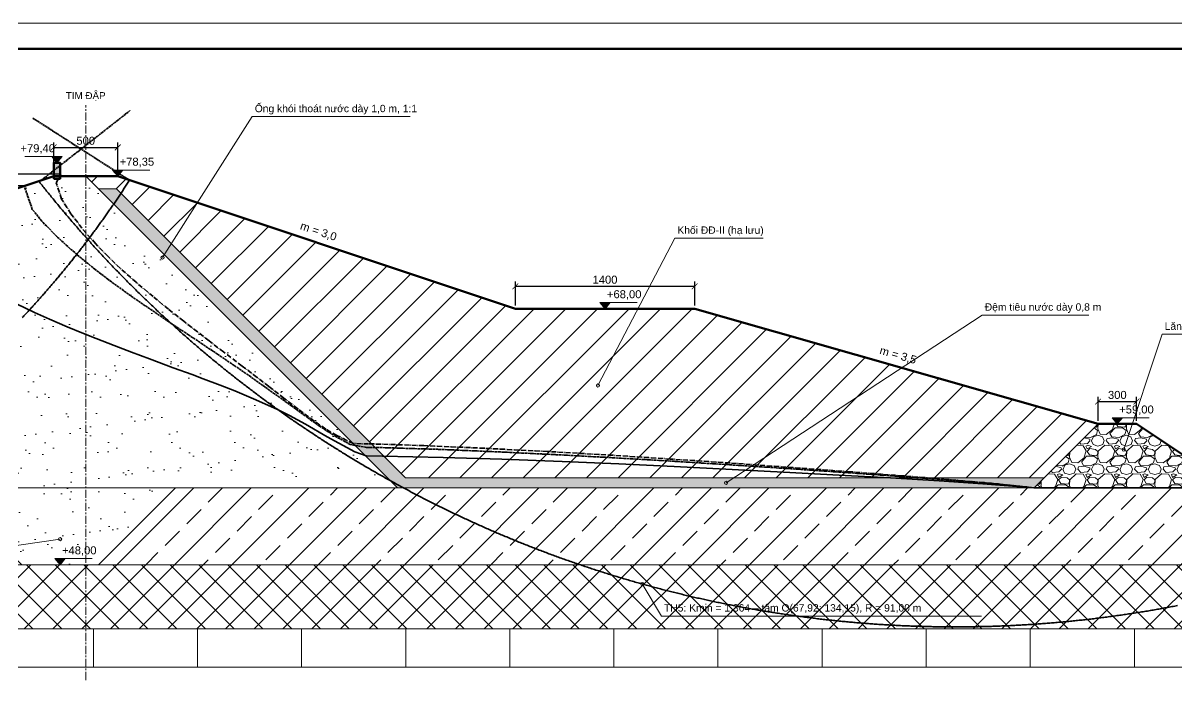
# Model space of a CAD drawing. Header units: millimetres. Extents: x 0 to 1189, y 0 to 841.
# Drawn here: x 480.6 to 931, y 577.9 to 841 of the extents above; entities that cross this region are included whole.
import ezdxf
from ezdxf.enums import TextEntityAlignment as Align

# ---------------------------------------------------------------- set-up
doc = ezdxf.new("R2010")
doc.units = ezdxf.units.MM
for name, pattern in [('CENTER', [5.08, 3.175, -0.635, 0.635, -0.635]), ('DASHDOT', [3.556, 2.54, -0.508, 0, -0.508]), ('DASHED', [1.524, 1.27, -0.254])]:
    doc.linetypes.add(name, pattern=pattern)
for name, color, linetype, lineweight in [('CHU', 7, 'CONTINUOUS', 25), ('CUNG_TRUOT', 6, 'CONTINUOUS', 35), ('HATCH', 8, 'CONTINUOUS', 13), ('KHUNG', 7, 'CONTINUOUS', 50), ('KICH_THUOC', 3, 'CONTINUOUS', 18), ('NET_CHINH', 7, 'CONTINUOUS', 50), ('NET_MANH', 8, 'CONTINUOUS', 18), ('NUOC', 5, 'CONTINUOUS', 25), ('THAM', 1, 'CONTINUOUS', 35), ('TRUC', 1, 'CENTER', 18)]:
    doc.layers.add(name, color=color, linetype=linetype, lineweight=lineweight)
doc.styles.add('VN', font='arial.ttf')
doc.dimstyles.new('KT', dxfattribs={"dimtxt": 2.5, "dimasz": 1.8, "dimexe": 1.5, "dimexo": 1, "dimgap": 0.8, "dimtad": 1, "dimdec": 0, "dimtxsty": 'VN', "dimblk": 'ARCHTICK', "dimcen": 2.5, "dimclrd": 3, "dimclre": 3, "dimclrt": 7, "dimazin": 3, "dimtfac": 1, "dimtmove": 0, "dimatfit": 3})

# ---------------------------------------------------------------- blocks, each defined once
blk = doc.blocks.new('_ARCHTICK')
at = {"color": 0, "linetype": 'BYBLOCK', "const_width": 0.15}
blk.add_lwpolyline([(-0.5, -0.5), (0.5, 0.5)], dxfattribs=at)

msp = doc.modelspace()

# ---------------------------------------------------------------- hatches: boundary and pattern name
at = {"layer": 'HATCH'}
h = msp.add_hatch(color=8, dxfattribs=at)
h.dxf.hatch_style = 1
h.paths.add_polyline_path([(492.5, 780.215), (495, 780.215), (495, 786.465), (492.5, 786.465)])
h = msp.add_hatch(dxfattribs=at)
h.set_pattern_fill('AR-SAND', scale=0.3125)
h.paths.add_polyline_path([(72.25, 659.465), (352.25, 739.465), (367.25, 739.465), (492.5, 781.215), (505, 781.215), (510, 776.215), (626.75, 659.465)])
h = msp.add_hatch(dxfattribs=at)
h.set_pattern_fill('ANSI31', scale=2.75)
h.paths.add_polyline_path([(505, 781.215), (517.5, 781.215), (672.75, 729.465), (742.75, 729.465), (900.25, 684.465), (879.25, 663.465), (629.821, 663.465), (517.071, 776.215), (510, 776.215)])
h = msp.add_hatch(dxfattribs=at)
h.set_pattern_fill('DOTS', scale=0.75)
h.paths.add_polyline_path([(510, 776.215), (517.071, 776.215), (629.821, 663.465), (879.25, 663.465), (875.25, 659.465), (626.75, 659.465)])
h = msp.add_hatch(dxfattribs=at)
h.set_pattern_fill('GRAVEL', scale=0.4375)
h.paths.add_polyline_path([(900.25, 684.465), (915.25, 684.465), (952.75, 659.465), (875.25, 659.465), (879.25, 663.465)])
h = msp.add_hatch(dxfattribs=at)
h.set_pattern_fill('AR-SAND', scale=0.3125)
h.paths.add_polyline_path([(450, 659.465), (480, 629.465), (510, 629.465), (540, 659.465)])
h = msp.add_hatch(dxfattribs=at)
h.set_pattern_fill('ANSI33', scale=2.5)
h.paths.add_polyline_path([(510, 629.465), (540, 659.465), (1005, 659.465), (1005, 629.465)])
h = msp.add_hatch(dxfattribs=at)
h.set_pattern_fill('ANSI37', scale=2.5)
h.paths.add_polyline_path([(30, 604.465), (30, 629.465), (1005, 629.465), (1005, 604.465)])
h = msp.add_hatch(dxfattribs=at)
h.set_pattern_fill('AR-B816', scale=0.1)
h.paths.add_polyline_path([(30, 589.465), (30, 604.465), (1005, 604.465), (1005, 589.465)])
at = {"layer": 'NET_MANH'}
h = msp.add_hatch(color=7, dxfattribs=at)
h.dxf.hatch_style = 1
h.paths.add_polyline_path([(493.75, 786.465), (491.75, 788.865), (495.75, 788.865)])
h = msp.add_hatch(color=7, dxfattribs=at)
h.dxf.hatch_style = 1
h.paths.add_polyline_path([(517.5, 781.215), (515.5, 783.615), (519.5, 783.615)])
h = msp.add_hatch(color=7, dxfattribs=at)
h.dxf.hatch_style = 1
h.paths.add_polyline_path([(707.75, 729.465), (705.75, 731.865), (709.75, 731.865)])
h = msp.add_hatch(color=7, dxfattribs=at)
h.dxf.hatch_style = 1
h.paths.add_polyline_path([(907.75, 684.465), (905.75, 686.865), (909.75, 686.865)])
h = msp.add_hatch(color=7, dxfattribs=at)
h.dxf.hatch_style = 1
h.paths.add_polyline_path([(495, 629.465), (493, 631.865), (497, 631.865)])

# ---------------------------------------------------------------- linework, layer by layer
at = {"layer": 'CUNG_TRUOT', "linetype": 'DASHED', "ltscale": 0.5}
for p, q in [((486.909, 778.999), (522.285, 806.812)), ((522.11, 779.65), (484.243, 803.961))]:
    msp.add_line(p, q, dxfattribs=at)
at = {"layer": 'CUNG_TRUOT'}
for points in [[(480.256, 725.999), (480.576, 726.34), (480.895, 726.68), (481.213, 727.021), (481.531, 727.363), (481.849, 727.705), (482.166, 728.047), (482.483, 728.39), (482.799, 728.733), (483.115, 729.077), (483.431, 729.421), (483.746, 729.765), (484.061, 730.11), (484.375, 730.455), (484.689, 730.8), (485.002, 731.146), (485.315, 731.492), (485.627, 731.839), (485.939, 732.186), (486.251, 732.534), (486.562, 732.882), (486.873, 733.23), (487.183, 733.578), (487.493, 733.927), (487.802, 734.277), (488.111, 734.627), (488.42, 734.977), (488.728, 735.328), (489.035, 735.679), (489.343, 736.03), (489.649, 736.382), (489.956, 736.734), (490.262, 737.086), (490.567, 737.439), (490.872, 737.792), (491.177, 738.146), (491.481, 738.5), (491.784, 738.855), (492.088, 739.209), (492.39, 739.565), (492.693, 739.92), (492.994, 740.276), (493.296, 740.632), (493.597, 740.989), (493.897, 741.346), (494.197, 741.704), (494.497, 742.062), (494.796, 742.42), (495.095, 742.778), (495.393, 743.137), (495.691, 743.497), (495.988, 743.856), (496.285, 744.217), (496.582, 744.577), (496.878, 744.938), (497.173, 745.299), (497.468, 745.661), (497.763, 746.023), (498.057, 746.385), (498.351, 746.748), (498.644, 747.111), (498.937, 747.474), (499.229, 747.838), (499.521, 748.202), (499.813, 748.567), (500.104, 748.932), (500.394, 749.297), (500.684, 749.662), (500.974, 750.028), (501.263, 750.395), (501.552, 750.762), (501.84, 751.129), (502.128, 751.496), (502.415, 751.864), (502.702, 752.232), (502.988, 752.601), (503.274, 752.97), (503.56, 753.339), (503.845, 753.708), (504.129, 754.078), (504.413, 754.449), (504.697, 754.819), (504.98, 755.19), (505.263, 755.562), (505.545, 755.934), (505.827, 756.306), (506.108, 756.678), (506.389, 757.051), (506.669, 757.424), (506.949, 757.798), (507.228, 758.171), (507.507, 758.546), (507.786, 758.92), (508.064, 759.295), (508.341, 759.67), (508.618, 760.046), (508.895, 760.422), (509.171, 760.798), (509.446, 761.175), (509.721, 761.552), (509.996, 761.929), (510.27, 762.307), (510.544, 762.685), (510.817, 763.063), (511.09, 763.442), (511.362, 763.821), (511.634, 764.201), (511.905, 764.58), (512.176, 764.96), (512.447, 765.341), (512.717, 765.722), (512.986, 766.103), (513.255, 766.484), (513.523, 766.866), (513.791, 767.248), (514.059, 767.631), (514.326, 768.013), (514.592, 768.396), (514.858, 768.78), (515.124, 769.164), (515.389, 769.548), (515.654, 769.932), (515.918, 770.317), (516.181, 770.702), (516.445, 771.088), (516.707, 771.474), (516.969, 771.86), (517.231, 772.246), (517.492, 772.633), (517.753, 773.02), (518.013, 773.407), (518.273, 773.795), (518.532, 774.183), (518.791, 774.572), (519.049, 774.96), (519.307, 775.35), (519.564, 775.739), (519.821, 776.129), (520.078, 776.519), (520.333, 776.909), (520.589, 777.3), (520.844, 777.691), (521.098, 778.082), (521.352, 778.474), (521.605, 778.866), (521.858, 779.258), (522.11, 779.65)], [(486.909, 778.999), (487.263, 778.55), (487.618, 778.101), (487.973, 777.652), (488.328, 777.204), (488.684, 776.756), (489.041, 776.309), (489.398, 775.862), (489.756, 775.416), (490.114, 774.97), (490.473, 774.525), (490.832, 774.08), (491.192, 773.635), (491.553, 773.191), (491.914, 772.748), (492.276, 772.305), (492.638, 771.862), (493.001, 771.42), (493.364, 770.978), (493.728, 770.536), (494.092, 770.096), (494.457, 769.655), (494.823, 769.215), (495.189, 768.776), (495.556, 768.337), (495.923, 767.898), (496.291, 767.46), (496.659, 767.022), (497.028, 766.585), (497.397, 766.148), (497.767, 765.712), (498.138, 765.276), (498.509, 764.841), (498.88, 764.406), (499.253, 763.972), (499.625, 763.538), (499.999, 763.104), (500.372, 762.671), (500.747, 762.239), (501.122, 761.807), (501.497, 761.375), (501.873, 760.944), (502.249, 760.514), (502.627, 760.083), (503.004, 759.654), (503.382, 759.225), (503.761, 758.796), (504.14, 758.368), (504.52, 757.94), (504.9, 757.513), (505.281, 757.086), (505.662, 756.659), (506.044, 756.234), (506.427, 755.808), (506.81, 755.383), (507.193, 754.959), (507.577, 754.535), (507.962, 754.111), (508.347, 753.688), (508.732, 753.266), (509.118, 752.844), (509.505, 752.422), (509.892, 752.001), (510.28, 751.581), (510.668, 751.161), (511.057, 750.741), (511.446, 750.322), (511.836, 749.904), (512.227, 749.486), (512.618, 749.068), (513.009, 748.651), (513.401, 748.234), (513.793, 747.818), (514.186, 747.402), (514.58, 746.987), (514.974, 746.573), (515.369, 746.159), (515.764, 745.745), (516.159, 745.332), (516.555, 744.919), (516.952, 744.507), (517.349, 744.095), (517.747, 743.684), (518.145, 743.273), (518.544, 742.863), (518.943, 742.454), (519.343, 742.045), (519.743, 741.636), (520.144, 741.228), (520.545, 740.82), (520.947, 740.413), (521.349, 740.006), (521.752, 739.6), (522.155, 739.195), (522.559, 738.789), (522.963, 738.385), (523.368, 737.981), (523.774, 737.577), (524.179, 737.174), (524.586, 736.772), (524.993, 736.369), (525.4, 735.968), (525.808, 735.567), (526.216, 735.166), (526.625, 734.766), (527.035, 734.367), (527.444, 733.968), (527.855, 733.569), (528.266, 733.172), (528.677, 732.774), (529.089, 732.377), (529.501, 731.981), (529.914, 731.585), (530.328, 731.19), (530.742, 730.795), (531.156, 730.4), (531.571, 730.007), (531.986, 729.613), (532.402, 729.221), (532.818, 728.828), (533.235, 728.437), (533.653, 728.046), (534.071, 727.655), (534.489, 727.265), (534.908, 726.875), (535.327, 726.486), (535.747, 726.098), (536.167, 725.71), (536.588, 725.322), (537.009, 724.935), (537.431, 724.549), (537.853, 724.163), (538.276, 723.777), (538.699, 723.393), (539.123, 723.008), (539.547, 722.625), (539.971, 722.241), (540.397, 721.859), (540.822, 721.476), (541.248, 721.095), (541.675, 720.714), (542.102, 720.333), (542.529, 719.953), (542.957, 719.574), (543.386, 719.195), (543.815, 718.816), (544.244, 718.438), (544.674, 718.061), (545.105, 717.684), (545.535, 717.308), (545.967, 716.932), (546.399, 716.557), (546.831, 716.183), (547.264, 715.809), (547.697, 715.435), (548.13, 715.062), (548.565, 714.69), (548.999, 714.318), (549.434, 713.946), (549.87, 713.576), (550.306, 713.205), (550.742, 712.836), (551.179, 712.466), (551.617, 712.098), (552.055, 711.73), (552.493, 711.362), (552.932, 710.995), (553.371, 710.629), (553.811, 710.263), (554.251, 709.898), (554.691, 709.533), (555.133, 709.169), (555.574, 708.805), (556.016, 708.442), (556.459, 708.08), (556.902, 707.718), (557.345, 707.356), (557.789, 706.995), (558.233, 706.635), (558.678, 706.275), (559.123, 705.916), (559.569, 705.558), (560.015, 705.2), (560.461, 704.842), (560.908, 704.485), (561.356, 704.129), (561.803, 703.773), (562.252, 703.418), (562.701, 703.063), (563.15, 702.709), (563.599, 702.355), (564.05, 702.002), (564.5, 701.65), (564.951, 701.298), (565.403, 700.947), (565.854, 700.596), (566.307, 700.246), (566.76, 699.897), (567.213, 699.548), (567.666, 699.199), (568.12, 698.851), (568.575, 698.504), (569.03, 698.157), (569.485, 697.811), (569.941, 697.465), (570.397, 697.12), (570.854, 696.776), (571.311, 696.432), (571.769, 696.089), (572.227, 695.746), (572.685, 695.404), (573.144, 695.063), (573.603, 694.722), (574.063, 694.381), (574.523, 694.041), (574.984, 693.702), (575.445, 693.363), (575.906, 693.025), (576.368, 692.688), (576.83, 692.351), (577.293, 692.015), (577.756, 691.679), (578.219, 691.344), (578.683, 691.009), (579.148, 690.675), (579.612, 690.342), (580.078, 690.009), (580.543, 689.677), (581.009, 689.345), (581.476, 689.014), (581.943, 688.683), (582.41, 688.353), (582.878, 688.024), (583.346, 687.695), (583.814, 687.367), (584.283, 687.04), (584.752, 686.713), (585.222, 686.386), (585.692, 686.06), (586.163, 685.735), (586.634, 685.411), (587.105, 685.087), (587.577, 684.763), (588.049, 684.44), (588.522, 684.118), (588.995, 683.797), (589.468, 683.476), (589.942, 683.155), (590.416, 682.835), (590.891, 682.516), (591.366, 682.197), (591.842, 681.879), (592.317, 681.562), (592.794, 681.245), (593.27, 680.929), (593.747, 680.613), (594.225, 680.298), (594.702, 679.984), (595.181, 679.67), (595.659, 679.356), (596.138, 679.044), (596.618, 678.732), (597.097, 678.42), (597.578, 678.109), (598.058, 677.799), (598.539, 677.49), (599.021, 677.18), (599.502, 676.872), (599.984, 676.564), (600.467, 676.257), (600.95, 675.95), (601.433, 675.644), (601.917, 675.339), (602.401, 675.034), (602.885, 674.73), (603.37, 674.426), (603.855, 674.123), (604.341, 673.821), (604.827, 673.519), (605.313, 673.218), (605.8, 672.918), (606.287, 672.618), (606.774, 672.319), (607.262, 672.02), (607.75, 671.722), (608.239, 671.424), (608.728, 671.128), (609.217, 670.831), (609.707, 670.536), (610.197, 670.241), (610.687, 669.946), (611.178, 669.653), (611.669, 669.359), (612.161, 669.067), (612.653, 668.775), (613.145, 668.484), (613.638, 668.193), (614.131, 667.903), (614.624, 667.614), (615.118, 667.325), (615.612, 667.037), (616.107, 666.749), (616.601, 666.462), (617.097, 666.176), (617.592, 665.89), (618.088, 665.605), (618.584, 665.321), (619.081, 665.037), (619.578, 664.754), (620.075, 664.471), (620.573, 664.189), (621.071, 663.908), (621.569, 663.627), (622.068, 663.347), (622.567, 663.067), (623.067, 662.789), (623.566, 662.51), (624.067, 662.233), (624.567, 661.956), (625.068, 661.68), (625.569, 661.404), (626.071, 661.129), (626.573, 660.855), (627.075, 660.581), (627.577, 660.308), (628.08, 660.035), (628.584, 659.763), (629.087, 659.492), (629.591, 659.221), (630.095, 658.951), (630.6, 658.682), (631.105, 658.413), (631.61, 658.145), (632.116, 657.878), (632.622, 657.611), (633.128, 657.345), (633.635, 657.079), (634.142, 656.814), (634.649, 656.55), (635.157, 656.286), (635.665, 656.023), (636.173, 655.761), (636.682, 655.499), (637.191, 655.238), (637.7, 654.978), (638.21, 654.718), (638.719, 654.459), (639.23, 654.2), (639.74, 653.943), (640.251, 653.685), (640.762, 653.429), (641.274, 653.173), (641.786, 652.918), (642.298, 652.663), (642.811, 652.409), (643.323, 652.156), (643.837, 651.903), (644.35, 651.651), (644.864, 651.399), (645.378, 651.149), (645.892, 650.898), (646.407, 650.649), (646.922, 650.4), (647.438, 650.152), (647.953, 649.904), (648.469, 649.658), (648.985, 649.411), (649.502, 649.166), (650.019, 648.921), (650.536, 648.676), (651.054, 648.433), (651.572, 648.19), (652.09, 647.947), (652.608, 647.706), (653.127, 647.465), (653.646, 647.224), (654.165, 646.985), (654.685, 646.746), (655.205, 646.507), (655.725, 646.269), (656.246, 646.032), (656.767, 645.796), (657.288, 645.56), (657.809, 645.325), (658.331, 645.09), (658.853, 644.856), (659.375, 644.623), (659.898, 644.391), (660.421, 644.159), (660.944, 643.928), (661.467, 643.697), (661.991, 643.467), (662.515, 643.238), (663.04, 643.009), (663.564, 642.781), (664.089, 642.554), (664.614, 642.328), (665.14, 642.102), (665.666, 641.876), (666.192, 641.652), (666.718, 641.428), (667.245, 641.205), (667.772, 640.982), (668.299, 640.76), (668.826, 640.539), (669.354, 640.318), (669.882, 640.098), (670.41, 639.879), (670.939, 639.66), (671.468, 639.442), (671.997, 639.225), (672.526, 639.008), (673.056, 638.792), (673.586, 638.577), (674.116, 638.362), (674.646, 638.148), (675.177, 637.935), (675.708, 637.722), (676.239, 637.51), (676.771, 637.299), (677.303, 637.088), (677.835, 636.878), (678.367, 636.669), (678.9, 636.46), (679.433, 636.252), (679.966, 636.045), (680.499, 635.838), (681.033, 635.632), (681.567, 635.427), (682.101, 635.222), (682.635, 635.018), (683.17, 634.815), (683.705, 634.613), (684.24, 634.411), (684.775, 634.209), (685.311, 634.009), (685.847, 633.809), (686.383, 633.61), (686.92, 633.411), (687.456, 633.213), (687.993, 633.016), (688.531, 632.819), (689.068, 632.624), (689.606, 632.428), (690.144, 632.234), (690.682, 632.04), (691.22, 631.847), (691.759, 631.654), (692.298, 631.463), (692.837, 631.271), (693.376, 631.081), (693.916, 630.891), (694.456, 630.702), (694.996, 630.514), (695.536, 630.326), (696.077, 630.139), (696.617, 629.952), (697.158, 629.767), (697.7, 629.582), (698.241, 629.397), (698.783, 629.214), (699.325, 629.031), (699.867, 628.848), (700.409, 628.667), (700.952, 628.486), (701.495, 628.306), (702.038, 628.126), (702.581, 627.947), (703.125, 627.769), (703.669, 627.592), (704.213, 627.415), (704.757, 627.239), (705.301, 627.063), (705.846, 626.888), (706.391, 626.714), (706.936, 626.541), (707.481, 626.368), (708.027, 626.196), (708.572, 626.025), (709.118, 625.854), (709.665, 625.684), (710.211, 625.515), (710.758, 625.346), (711.304, 625.178), (711.851, 625.011), (712.399, 624.844), (712.946, 624.679), (713.494, 624.513), (714.042, 624.349), (714.59, 624.185), (715.138, 624.022), (715.686, 623.86), (716.235, 623.698), (716.784, 623.537), (717.333, 623.377), (717.882, 623.217), (718.432, 623.058), (718.981, 622.9), (719.531, 622.742), (720.081, 622.585), (720.632, 622.429), (721.182, 622.274), (721.733, 622.119), (722.284, 621.965), (722.835, 621.811), (723.386, 621.658), (723.937, 621.506), (724.489, 621.355), (725.041, 621.204), (725.593, 621.054), (726.145, 620.905), (726.697, 620.757), (727.25, 620.609), (727.803, 620.462), (728.356, 620.315), (728.909, 620.169), (729.462, 620.024), (730.015, 619.88), (730.569, 619.736), (731.123, 619.593), (731.677, 619.451), (732.231, 619.309), (732.786, 619.168), (733.34, 619.028), (733.895, 618.889), (734.45, 618.75), (735.005, 618.612), (735.56, 618.474), (736.115, 618.337), (736.671, 618.201), (737.227, 618.066), (737.783, 617.931), (738.339, 617.797), (738.895, 617.664), (739.452, 617.532), (740.008, 617.4), (740.565, 617.269), (741.122, 617.138), (741.679, 617.009), (742.236, 616.879), (742.794, 616.751), (743.351, 616.624), (743.909, 616.497), (744.467, 616.37), (745.025, 616.245), (745.583, 616.12), (746.142, 615.996), (746.7, 615.872), (747.259, 615.75), (747.818, 615.628), (748.377, 615.506), (748.936, 615.386), (749.495, 615.266), (750.055, 615.147), (750.614, 615.028), (751.174, 614.91), (751.734, 614.793), (752.294, 614.677), (752.854, 614.561), (753.414, 614.446), (753.975, 614.332), (754.535, 614.218), (755.096, 614.105), (755.657, 613.993), (756.218, 613.882), (756.779, 613.771), (757.341, 613.661), (757.902, 613.552), (758.464, 613.443), (759.025, 613.335), (759.587, 613.228), (760.149, 613.121), (760.711, 613.015), (761.274, 612.91), (761.836, 612.806), (762.399, 612.702), (762.961, 612.599), (763.524, 612.497), (764.087, 612.395), (764.65, 612.295), (765.213, 612.194), (765.777, 612.095), (766.34, 611.996), (766.904, 611.898), (767.467, 611.801), (768.031, 611.704), (768.595, 611.608), (769.159, 611.513), (769.723, 611.419), (770.287, 611.325), (770.852, 611.232), (771.416, 611.139), (771.981, 611.048), (772.546, 610.957), (773.11, 610.867), (773.675, 610.777), (774.24, 610.688), (774.806, 610.6), (775.371, 610.513), (775.936, 610.426), (776.502, 610.34), (777.067, 610.255), (777.633, 610.17), (778.199, 610.087), (778.765, 610.003), (779.331, 609.921), (779.897, 609.839), (780.463, 609.758), (781.03, 609.678), (781.596, 609.599), (782.163, 609.52), (782.729, 609.442), (783.296, 609.364), (783.863, 609.287), (784.43, 609.211), (784.997, 609.136), (785.564, 609.062), (786.131, 608.988), (786.699, 608.915), (787.266, 608.842), (787.833, 608.77), (788.401, 608.699), (788.969, 608.629), (789.537, 608.559), (790.104, 608.491), (790.672, 608.422), (791.24, 608.355), (791.808, 608.288), (792.377, 608.222), (792.945, 608.157), (793.513, 608.092), (794.082, 608.029), (794.65, 607.965), (795.219, 607.903), (795.787, 607.841), (796.356, 607.78), (796.925, 607.72), (797.494, 607.66), (798.063, 607.601), (798.632, 607.543), (799.201, 607.486), (799.77, 607.429), (800.339, 607.373), (800.909, 607.318), (801.478, 607.263), (802.048, 607.209), (802.617, 607.156), (803.187, 607.104), (803.756, 607.052), (804.326, 607.001), (804.896, 606.951), (805.466, 606.901), (806.036, 606.853), (806.606, 606.804), (807.176, 606.757), (807.746, 606.71), (808.316, 606.664), (808.886, 606.619), (809.457, 606.575), (810.027, 606.531), (810.597, 606.488), (811.168, 606.445), (811.738, 606.404), (812.309, 606.363), (812.879, 606.322), (813.45, 606.283), (814.021, 606.244), (814.591, 606.206), (815.162, 606.169), (815.733, 606.132), (816.304, 606.096), (816.875, 606.061), (817.446, 606.026), (818.017, 605.993), (818.588, 605.96), (819.159, 605.927), (819.73, 605.896), (820.301, 605.865), (820.872, 605.834), (821.444, 605.805), (822.015, 605.776), (822.586, 605.748), (823.158, 605.721), (823.729, 605.694), (824.3, 605.668), (824.872, 605.643), (825.443, 605.619), (826.015, 605.595), (826.586, 605.572), (827.158, 605.55), (827.73, 605.528), (828.301, 605.507), (828.873, 605.487), (829.445, 605.468), (830.016, 605.449), (830.588, 605.431), (831.16, 605.414), (831.732, 605.397), (832.303, 605.382), (832.875, 605.366), (833.447, 605.352), (834.019, 605.338), (834.591, 605.325), (835.163, 605.313), (835.734, 605.302), (836.306, 605.291), (836.878, 605.281), (837.45, 605.272), (838.022, 605.263), (838.594, 605.255), (839.166, 605.248), (839.738, 605.241), (840.31, 605.236), (840.882, 605.231), (841.454, 605.226), (842.026, 605.223), (842.598, 605.22), (843.17, 605.218), (843.742, 605.216), (844.314, 605.215), (844.886, 605.215), (845.458, 605.216), (846.03, 605.218), (846.602, 605.22), (847.174, 605.223), (847.746, 605.226), (848.318, 605.231), (848.89, 605.236), (849.462, 605.241), (850.034, 605.248), (850.606, 605.255), (851.178, 605.263), (851.75, 605.272), (852.322, 605.281), (852.894, 605.291), (853.466, 605.302), (854.037, 605.313), (854.609, 605.325), (855.181, 605.338), (855.753, 605.352), (856.325, 605.366), (856.897, 605.382), (857.468, 605.397), (858.04, 605.414), (858.612, 605.431), (859.184, 605.449), (859.755, 605.468), (860.327, 605.487), (860.899, 605.507), (861.47, 605.528), (862.042, 605.55), (862.614, 605.572), (863.185, 605.595), (863.757, 605.619), (864.328, 605.643), (864.9, 605.668), (865.471, 605.694), (866.042, 605.721), (866.614, 605.748), (867.185, 605.776), (867.756, 605.805), (868.328, 605.834), (868.899, 605.865), (869.47, 605.896), (870.041, 605.927), (870.612, 605.96), (871.183, 605.993), (871.754, 606.026), (872.325, 606.061), (872.896, 606.096), (873.467, 606.132), (874.038, 606.169), (874.609, 606.206), (875.179, 606.244), (875.75, 606.283), (876.321, 606.322), (876.891, 606.363), (877.462, 606.404), (878.032, 606.445), (878.603, 606.488), (879.173, 606.531), (879.743, 606.575), (880.314, 606.619), (880.884, 606.664), (881.454, 606.71), (882.024, 606.757), (882.594, 606.804), (883.164, 606.853), (883.734, 606.901), (884.304, 606.951), (884.874, 607.001), (885.444, 607.052), (886.013, 607.104), (886.583, 607.156), (887.152, 607.209), (887.722, 607.263), (888.291, 607.318), (888.861, 607.373), (889.43, 607.429), (889.999, 607.486), (890.568, 607.543), (891.137, 607.601), (891.706, 607.66), (892.275, 607.72), (892.844, 607.78), (893.413, 607.841), (893.981, 607.903), (894.55, 607.965), (895.118, 608.029), (895.687, 608.092), (896.255, 608.157), (896.823, 608.222), (897.392, 608.288), (897.96, 608.355), (898.528, 608.422), (899.096, 608.491), (899.663, 608.559), (900.231, 608.629), (900.799, 608.699), (901.367, 608.77), (901.934, 608.842), (902.501, 608.915), (903.069, 608.988), (903.636, 609.062), (904.203, 609.136), (904.77, 609.211), (905.337, 609.287), (905.904, 609.364), (906.471, 609.442), (907.037, 609.52), (907.604, 609.599), (908.17, 609.678), (908.737, 609.758), (909.303, 609.839), (909.869, 609.921), (910.435, 610.003), (911.001, 610.087), (911.567, 610.17), (912.133, 610.255), (912.698, 610.34), (913.264, 610.426), (913.829, 610.513), (914.394, 610.6), (914.96, 610.688), (915.525, 610.777), (916.09, 610.867), (916.654, 610.957), (917.219, 611.048), (917.784, 611.139), (918.348, 611.232), (918.913, 611.325), (919.477, 611.419), (920.041, 611.513), (920.605, 611.608), (921.169, 611.704), (921.733, 611.801), (922.296, 611.898), (922.86, 611.996), (923.423, 612.095), (923.987, 612.194), (924.55, 612.295), (925.113, 612.395), (925.676, 612.497), (926.239, 612.599), (926.801, 612.702), (927.364, 612.806), (927.926, 612.91), (928.489, 613.015), (929.051, 613.121), (929.613, 613.228), (930.175, 613.335), (930.736, 613.443), (931.298, 613.552)]]:
    msp.add_lwpolyline(points, dxfattribs=at)
at = {"layer": 'KHUNG'}
msp.add_lwpolyline([(20, 10), (1179, 10), (1179, 831), (20, 831)], close=True, dxfattribs=at)
at = {"layer": 'NET_CHINH'}
msp.add_lwpolyline([(492.5, 780.215), (495, 780.215), (495, 786.465), (492.5, 786.465)], close=True, dxfattribs=at)
msp.add_lwpolyline([(30, 659.465), (72.25, 659.465), (352.25, 739.465), (367.25, 739.465), (492.5, 781.215), (517.5, 781.215), (672.75, 729.465), (742.75, 729.465), (900.25, 684.465), (915.25, 684.465), (952.75, 659.465), (1005, 659.465)], dxfattribs=at)
at = {"layer": 'NET_MANH'}
for p, q in [((535, 749.465), (570, 804.465)), ((570, 804.465), (631.625, 804.465)), ((495.75, 788.865), (481.25, 788.865)), ((515.5, 783.615), (530, 783.615)), ((705, 699.465), (735, 756.965)), ((735, 756.965), (769.438, 756.965)), ((705.75, 731.865), (720.25, 731.865)), ((755, 661.465), (855, 726.965)), ((855, 726.965), (896.688, 726.965)), ((910.25, 674.465), (925.25, 719.465)), ((925.25, 719.465), (945.188, 719.465)), ((905.75, 686.865), (920.25, 686.865)), ((495, 639.465), (375, 621.965)), ((493, 631.865), (507.5, 631.865)), ((722.284, 621.965), (729.784, 609.465)), ((729.784, 609.465), (854.784, 609.465))]:
    msp.add_line(p, q, dxfattribs=at)
at = {"layer": 'NET_MANH', "linetype": 'DASHED'}
msp.add_line((30, 589.465), (1005, 589.465), dxfattribs=at)
at = {"layer": 'NET_MANH'}
for points in [[(0, 0), (1189, 0), (1189, 841), (0, 841)], [(493.75, 786.465), (491.75, 788.865), (495.75, 788.865)], [(72.25, 659.465), (352.25, 739.465), (367.25, 739.465), (492.5, 781.215), (505, 781.215), (510, 776.215), (626.75, 659.465)], [(505, 781.215), (517.5, 781.215), (672.75, 729.465), (742.75, 729.465), (900.25, 684.465), (879.25, 663.465), (629.821, 663.465), (517.071, 776.215), (510, 776.215)], [(517.5, 781.215), (515.5, 783.615), (519.5, 783.615)], [(510, 776.215), (517.071, 776.215), (629.821, 663.465), (879.25, 663.465), (875.25, 659.465), (626.75, 659.465)], [(707.75, 729.465), (705.75, 731.865), (709.75, 731.865)], [(907.75, 684.465), (905.75, 686.865), (909.75, 686.865)], [(900.25, 684.465), (915.25, 684.465), (952.75, 659.465), (875.25, 659.465), (879.25, 663.465)], [(450, 659.465), (480, 629.465), (510, 629.465), (540, 659.465)], [(510, 629.465), (540, 659.465), (1005, 659.465), (1005, 629.465)], [(495, 629.465), (493, 631.865), (497, 631.865)], [(30, 604.465), (30, 629.465), (1005, 629.465), (1005, 604.465)], [(30, 589.465), (30, 604.465), (1005, 604.465), (1005, 589.465)]]:
    msp.add_lwpolyline(points, close=True, dxfattribs=at)
for centre in [(535, 749.465), (705, 699.465), (910.25, 674.465), (755, 661.465), (495, 639.465), (722.284, 621.965)]:
    msp.add_circle(centre, 0.625, dxfattribs=at)
at = {"layer": 'NUOC'}
for p, q in [((30, 782.165), (495.35, 782.165)), ((30, 777.615), (481.7, 777.615))]:
    msp.add_line(p, q, dxfattribs=at)
at = {"layer": 'THAM', "linetype": 'DASHDOT', "ltscale": 0.75}
msp.add_lwpolyline([(952.75, 659.465), (910.2, 659.515), (875.15, 659.565), (858.65, 661.315), (841.05, 662.815), (823.95, 664.215), (803.15, 665.815), (783.9, 667.215), (756.6, 669.215), (733.2, 670.765), (710.8, 672.215), (685.2, 673.715), (660.7, 674.965), (636.95, 676.015), (615.45, 676.715), (609.4, 676.815), (603.1, 679.915), (598.7, 682.465), (594.25, 685.515), (587.8, 690.415), (582.4, 694.565), (576.55, 699.065), (571.95, 702.565), (566.1, 707.065), (558.85, 712.565), (553.2, 716.865), (548.6, 720.415), (543.3, 724.565), (537.3, 729.265), (531.35, 734.165), (524.65, 739.765), (518.55, 745.165), (513.65, 749.915), (508.85, 754.865), (503.55, 760.865), (499.25, 766.515), (495.6, 772.265), (493.5, 778.615), (495.35, 782.165)], dxfattribs=at)
at = {"layer": 'THAM', "linetype": 'DASHED', "ltscale": 0.75}
msp.add_lwpolyline([(952.75, 659.465), (910.2, 659.515), (875.15, 659.565), (858.15, 661.265), (840.8, 662.665), (822, 664.015), (801.25, 665.515), (780.25, 666.965), (755.4, 668.565), (733.3, 669.965), (710.05, 671.315), (687.65, 672.515), (666.8, 673.515), (643.6, 674.515), (619.3, 675.265), (614.6, 675.315), (608.3, 676.415), (602.75, 679.465), (596.25, 683.615), (591.65, 686.915), (585.5, 691.415), (578.75, 696.215), (574.2, 699.465), (568.5, 703.515), (562.95, 707.315), (556.5, 711.665), (550.65, 715.615), (545.15, 719.265), (540.5, 722.315), (532.9, 727.415), (528.25, 730.615), (520.75, 735.815), (513.75, 740.915), (508.7, 744.815), (503.3, 749.165), (498.85, 752.965), (493.75, 757.615), (487.85, 763.665), (484.15, 768.265), (481.1, 777.065), (481.7, 777.615)], dxfattribs=at)
at = {"layer": 'THAM', "linetype": 'CONTINUOUS', "ltscale": 0.75}
msp.add_lwpolyline([(952.75, 659.465), (910.2, 659.515), (875.15, 659.515), (855.3, 661.115), (838.25, 662.215), (819.25, 663.365), (801.55, 664.365), (779.9, 665.565), (757.35, 666.715), (734.8, 667.865), (713.2, 668.865), (691.05, 669.815), (667.45, 670.665), (644.5, 671.365), (620.9, 671.915), (614.55, 671.965), (610.1, 673.565), (603.8, 676.965), (599.3, 679.465), (590.8, 684.365), (584.55, 687.765), (579.65, 690.215), (570.5, 694.315), (563.2, 697.365), (557.55, 699.565), (550.8, 702.115), (546.55, 703.715), (539.15, 706.415), (529.9, 709.865), (522.9, 712.465), (516.1, 715.065), (509.05, 717.815), (504.15, 719.765), (497.8, 722.415), (490.9, 725.365), (485.05, 728.015), (477.95, 731.365)], dxfattribs=at)
at = {"layer": 'TRUC'}
msp.add_line((505, 584.465), (505, 808.965), dxfattribs=at)

# ---------------------------------------------------------------- texts
at = {"layer": 'CHU', "style": 'VN'}
msp.add_text('TIM ĐẬP', height=2.75, dxfattribs=at).set_placement((505, 810.465), align=Align.BOTTOM_CENTER)
for s, height, p in [('Ống khói thoát nước dày 1,0 m, 1:1', 2.875, (571, 805.34)), ('+78,35', 3.125, (518.25, 784.365)), ('Khối ĐĐ-II (hạ lưu)', 2.875, (736, 757.84)), ('+68,00', 3.125, (708.5, 732.615)), ('Đệm tiêu nước dày 0,8 m', 2.875, (856, 727.84)), ('Lăng trụ đá', 2.875, (926.25, 720.34)), ('+59,00', 3.125, (908.5, 687.615)), ('+48,00', 3.125, (495.75, 632.615)), ('TH5: Kmin = 1,364 – tâm O(67,92; 134,15), R = 91,00 m', 2.875, (730.784, 610.34))]:
    msp.add_text(s, height=height, dxfattribs=at).set_placement(p, align=Align.BOTTOM_LEFT)
msp.add_text('+79,40', height=3.125, dxfattribs=at).set_placement((493, 789.615), align=Align.BOTTOM_RIGHT)
for s, rotation, p in [('m = 3,0', -18.43495, (595.125, 757.34)), ('m = 3,5', -15.9454, (821.5, 708.965))]:
    msp.add_text(s, height=3.125, rotation=rotation, dxfattribs=at).set_placement(p, align=Align.BOTTOM_CENTER)

# ---------------------------------------------------------------- dimensions: what is measured, and where the dimension line sits
at = {"layer": 'KICH_THUOC'}
for base, p1, p2 in [((492.5, 792.465), (492.5, 781.215), (517.5, 781.215)), ((672.75, 738.215), (672.75, 729.465), (742.75, 729.465)), ((900.25, 693.215), (900.25, 684.465), (915.25, 684.465))]:
    msp.add_linear_dim(base=base, p1=p1, p2=p2, dimstyle='KT', override={"dimscale": 1.25, "dimtxt": 2.5, "dimlfac": 20}, dxfattribs=at).render()

doc.saveas('drawing.dxf')
